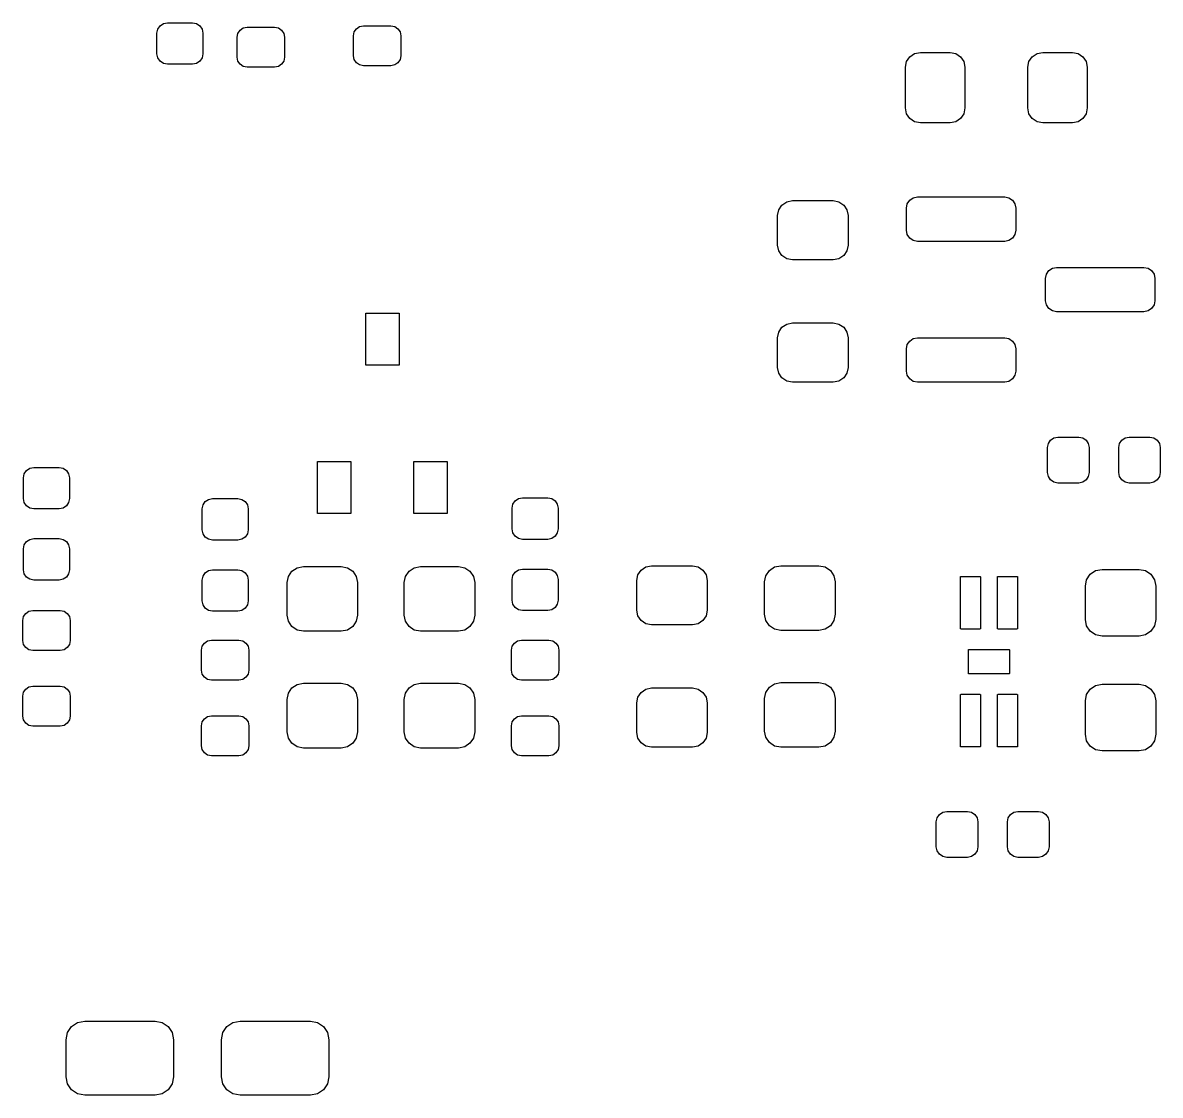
# Model space of a CAD drawing. Extents: x 107.2 to 183.3, y -143.6 to -86.3.
# Drawn here: x 135.12 to 150.46, y -115.02 to -100.55 of the extents above; entities that cross this region are included whole.
import ezdxf

# ---------------------------------------------------------------- set-up
doc = ezdxf.new("R2010")
doc.units = 0
doc.layers.add('BLACK', color=7, linetype='CONTINUOUS')

msp = doc.modelspace()

# ---------------------------------------------------------------- linework, layer by layer
at = {"layer": 'BLACK', "linetype": 'CONTINUOUS'}
for p, q in [((136.941, -100.636), (136.971, -100.591)), ((136.971, -100.591), (137.016, -100.561)), ((137.016, -100.561), (137.07, -100.55)), ((137.07, -100.55), (137.41, -100.55)), ((137.41, -100.55), (137.464, -100.561)), ((137.464, -100.561), (137.509, -100.591)), ((137.509, -100.591), (137.539, -100.636)), ((138.05, -100.65), (138.093, -100.62)), ((138.093, -100.62), (138.145, -100.61)), ((138.145, -100.61), (138.515, -100.61)), ((138.515, -100.61), (138.567, -100.62)), ((138.567, -100.62), (138.61, -100.65)), ((139.59, -100.673), (139.62, -100.63)), ((139.62, -100.63), (139.663, -100.6)), ((139.663, -100.6), (139.715, -100.59)), ((139.715, -100.59), (140.085, -100.59)), ((140.085, -100.59), (140.137, -100.6)), ((140.137, -100.6), (140.18, -100.63)), ((140.18, -100.63), (140.21, -100.673)), ((136.93, -100.69), (136.941, -100.636)), ((136.93, -100.97), (136.93, -100.69)), ((137.539, -100.636), (137.55, -100.69)), ((137.55, -100.69), (137.55, -100.97)), ((138.01, -100.745), (138.02, -100.693)), ((138.01, -101.015), (138.01, -100.745)), ((138.02, -100.693), (138.05, -100.65)), ((138.61, -100.65), (138.64, -100.693)), ((138.64, -100.693), (138.65, -100.745)), ((138.65, -100.745), (138.65, -101.015)), ((139.58, -100.725), (139.59, -100.673)), ((139.58, -100.995), (139.58, -100.725)), ((140.21, -100.673), (140.22, -100.725)), ((140.22, -100.725), (140.22, -100.995)), ((136.941, -101.024), (136.93, -100.97)), ((136.971, -101.069), (136.941, -101.024)), ((137.016, -101.099), (136.971, -101.069)), ((137.509, -101.069), (137.464, -101.099)), ((137.539, -101.024), (137.509, -101.069)), ((137.55, -100.97), (137.539, -101.024)), ((138.02, -101.067), (138.01, -101.015)), ((138.05, -101.11), (138.02, -101.067)), ((138.64, -101.067), (138.61, -101.11)), ((138.65, -101.015), (138.64, -101.067)), ((139.59, -101.047), (139.58, -100.995)), ((139.62, -101.09), (139.59, -101.047)), ((139.663, -101.12), (139.62, -101.09)), ((140.18, -101.09), (140.137, -101.12)), ((140.21, -101.047), (140.18, -101.09)), ((140.22, -100.995), (140.21, -101.047)), ((147.025, -101.15), (147.04, -101.073)), ((147.04, -101.073), (147.084, -101.009)), ((147.084, -101.009), (147.148, -100.965)), ((147.148, -100.965), (147.225, -100.95)), ((147.225, -100.95), (147.625, -100.95)), ((147.625, -100.95), (147.702, -100.965)), ((147.702, -100.965), (147.766, -101.009)), ((147.766, -101.009), (147.81, -101.073)), ((147.81, -101.073), (147.825, -101.15)), ((148.675, -101.15), (148.69, -101.073)), ((148.69, -101.073), (148.734, -101.009)), ((148.734, -101.009), (148.798, -100.965)), ((148.798, -100.965), (148.875, -100.95)), ((148.875, -100.95), (149.275, -100.95)), ((149.275, -100.95), (149.352, -100.965)), ((149.352, -100.965), (149.416, -101.009)), ((149.416, -101.009), (149.46, -101.073)), ((149.46, -101.073), (149.475, -101.15)), ((137.07, -101.11), (137.016, -101.099)), ((137.41, -101.11), (137.07, -101.11)), ((137.464, -101.099), (137.41, -101.11)), ((138.093, -101.14), (138.05, -101.11)), ((138.145, -101.15), (138.093, -101.14)), ((138.515, -101.15), (138.145, -101.15)), ((138.567, -101.14), (138.515, -101.15)), ((138.61, -101.11), (138.567, -101.14)), ((139.715, -101.13), (139.663, -101.12)), ((140.085, -101.13), (139.715, -101.13)), ((140.137, -101.12), (140.085, -101.13)), ((147.025, -101.7), (147.025, -101.15)), ((147.825, -101.15), (147.825, -101.7)), ((148.675, -101.7), (148.675, -101.15)), ((149.475, -101.15), (149.475, -101.7)), ((147.04, -101.777), (147.025, -101.7)), ((147.825, -101.7), (147.81, -101.777)), ((148.69, -101.777), (148.675, -101.7)), ((149.475, -101.7), (149.46, -101.777)), ((147.084, -101.841), (147.04, -101.777)), ((147.148, -101.885), (147.084, -101.841)), ((147.766, -101.841), (147.702, -101.885)), ((147.81, -101.777), (147.766, -101.841)), ((148.734, -101.841), (148.69, -101.777)), ((148.798, -101.885), (148.734, -101.841)), ((149.416, -101.841), (149.352, -101.885)), ((149.46, -101.777), (149.416, -101.841)), ((147.225, -101.9), (147.148, -101.885)), ((147.625, -101.9), (147.225, -101.9)), ((147.702, -101.885), (147.625, -101.9)), ((148.875, -101.9), (148.798, -101.885)), ((149.275, -101.9), (148.875, -101.9)), ((149.352, -101.885), (149.275, -101.9)), ((147.081, -102.944), (147.13, -102.911)), ((147.13, -102.911), (147.188, -102.9)), ((147.188, -102.9), (148.362, -102.9)), ((148.362, -102.9), (148.42, -102.911)), ((148.42, -102.911), (148.469, -102.944)), ((145.3, -103.15), (145.315, -103.073)), ((145.315, -103.073), (145.359, -103.009)), ((145.359, -103.009), (145.423, -102.965)), ((145.423, -102.965), (145.5, -102.95)), ((145.5, -102.95), (146.05, -102.95)), ((146.05, -102.95), (146.127, -102.965)), ((146.127, -102.965), (146.191, -103.009)), ((146.191, -103.009), (146.235, -103.073)), ((146.235, -103.073), (146.25, -103.15)), ((147.037, -103.05), (147.049, -102.993)), ((147.037, -103.35), (147.037, -103.05)), ((147.049, -102.993), (147.081, -102.944)), ((148.469, -102.944), (148.501, -102.993)), ((148.501, -102.993), (148.512, -103.05)), ((148.512, -103.05), (148.512, -103.35)), ((145.3, -103.55), (145.3, -103.15)), ((146.25, -103.15), (146.25, -103.55)), ((147.049, -103.407), (147.037, -103.35)), ((148.512, -103.35), (148.501, -103.407)), ((147.081, -103.456), (147.049, -103.407)), ((147.13, -103.489), (147.081, -103.456)), ((147.188, -103.5), (147.13, -103.489)), ((148.362, -103.5), (147.188, -103.5)), ((148.42, -103.489), (148.362, -103.5)), ((148.469, -103.456), (148.42, -103.489)), ((148.501, -103.407), (148.469, -103.456)), ((145.315, -103.627), (145.3, -103.55)), ((145.359, -103.691), (145.315, -103.627)), ((145.423, -103.735), (145.359, -103.691)), ((146.191, -103.691), (146.127, -103.735)), ((146.235, -103.627), (146.191, -103.691)), ((146.25, -103.55), (146.235, -103.627)), ((145.5, -103.75), (145.423, -103.735)), ((146.05, -103.75), (145.5, -103.75)), ((146.127, -103.735), (146.05, -103.75)), ((149.005, -103.861), (149.062, -103.85)), ((149.062, -103.85), (150.237, -103.85)), ((150.237, -103.85), (150.295, -103.861)), ((148.912, -104), (148.924, -103.943)), ((148.912, -104.3), (148.912, -104)), ((148.924, -103.943), (148.956, -103.894)), ((148.956, -103.894), (149.005, -103.861)), ((150.295, -103.861), (150.344, -103.894)), ((150.344, -103.894), (150.376, -103.943)), ((150.376, -103.943), (150.387, -104)), ((150.387, -104), (150.387, -104.3)), ((148.924, -104.357), (148.912, -104.3)), ((150.387, -104.3), (150.376, -104.357)), ((148.956, -104.406), (148.924, -104.357)), ((149.005, -104.439), (148.956, -104.406)), ((149.062, -104.45), (149.005, -104.439)), ((150.237, -104.45), (149.062, -104.45)), ((150.295, -104.439), (150.237, -104.45)), ((150.344, -104.406), (150.295, -104.439)), ((150.376, -104.357), (150.344, -104.406)), ((139.745, -105.17), (139.745, -104.47)), ((139.745, -104.47), (140.195, -104.47)), ((140.195, -104.47), (140.195, -105.17)), ((145.359, -104.659), (145.423, -104.615)), ((145.423, -104.615), (145.5, -104.6)), ((145.5, -104.6), (146.05, -104.6)), ((146.05, -104.6), (146.127, -104.615)), ((146.127, -104.615), (146.191, -104.659)), ((145.3, -104.8), (145.315, -104.723)), ((145.315, -104.723), (145.359, -104.659)), ((146.191, -104.659), (146.235, -104.723)), ((146.235, -104.723), (146.25, -104.8)), ((145.3, -105.2), (145.3, -104.8)), ((146.25, -104.8), (146.25, -105.2)), ((147.037, -104.95), (147.049, -104.893)), ((147.049, -104.893), (147.081, -104.844)), ((147.081, -104.844), (147.13, -104.811)), ((147.13, -104.811), (147.188, -104.8)), ((147.188, -104.8), (148.362, -104.8)), ((148.362, -104.8), (148.42, -104.811)), ((148.42, -104.811), (148.469, -104.844)), ((148.469, -104.844), (148.501, -104.893)), ((148.501, -104.893), (148.512, -104.95)), ((147.037, -105.25), (147.037, -104.95)), ((148.512, -104.95), (148.512, -105.25)), ((140.195, -105.17), (139.745, -105.17)), ((145.315, -105.277), (145.3, -105.2)), ((146.25, -105.2), (146.235, -105.277)), ((145.359, -105.341), (145.315, -105.277)), ((145.423, -105.385), (145.359, -105.341)), ((145.5, -105.4), (145.423, -105.385)), ((146.127, -105.385), (146.05, -105.4)), ((146.191, -105.341), (146.127, -105.385)), ((146.235, -105.277), (146.191, -105.341)), ((147.049, -105.307), (147.037, -105.25)), ((147.081, -105.356), (147.049, -105.307)), ((147.13, -105.389), (147.081, -105.356)), ((148.469, -105.356), (148.42, -105.389)), ((148.501, -105.307), (148.469, -105.356)), ((148.512, -105.25), (148.501, -105.307)), ((146.05, -105.4), (145.5, -105.4)), ((147.188, -105.4), (147.13, -105.389)), ((148.362, -105.4), (147.188, -105.4)), ((148.42, -105.389), (148.362, -105.4)), ((148.981, -106.181), (149.026, -106.151)), ((149.026, -106.151), (149.08, -106.14)), ((149.08, -106.14), (149.36, -106.14)), ((149.36, -106.14), (149.414, -106.151)), ((149.414, -106.151), (149.459, -106.181)), ((149.941, -106.181), (149.986, -106.151)), ((149.986, -106.151), (150.04, -106.14)), ((150.04, -106.14), (150.32, -106.14)), ((150.32, -106.14), (150.374, -106.151)), ((150.374, -106.151), (150.419, -106.181)), ((148.94, -106.28), (148.951, -106.226)), ((148.94, -106.62), (148.94, -106.28)), ((148.951, -106.226), (148.981, -106.181)), ((149.459, -106.181), (149.489, -106.226)), ((149.489, -106.226), (149.5, -106.28)), ((149.5, -106.28), (149.5, -106.62)), ((149.9, -106.28), (149.911, -106.226)), ((149.9, -106.62), (149.9, -106.28)), ((149.911, -106.226), (149.941, -106.181)), ((150.419, -106.181), (150.449, -106.226)), ((150.449, -106.226), (150.46, -106.28)), ((150.46, -106.28), (150.46, -106.62)), ((135.141, -106.636), (135.171, -106.591)), ((135.171, -106.591), (135.216, -106.561)), ((135.216, -106.561), (135.27, -106.55)), ((135.27, -106.55), (135.61, -106.55)), ((135.61, -106.55), (135.664, -106.561)), ((135.664, -106.561), (135.709, -106.591)), ((135.709, -106.591), (135.739, -106.636)), ((139.095, -107.17), (139.095, -106.47)), ((139.095, -106.47), (139.545, -106.47)), ((139.545, -106.47), (139.545, -107.17)), ((140.395, -107.17), (140.395, -106.47)), ((140.395, -106.47), (140.845, -106.47)), ((140.845, -106.47), (140.845, -107.17)), ((135.13, -106.69), (135.141, -106.636)), ((135.13, -106.97), (135.13, -106.69)), ((135.739, -106.636), (135.75, -106.69)), ((135.75, -106.69), (135.75, -106.97)), ((148.951, -106.674), (148.94, -106.62)), ((148.981, -106.719), (148.951, -106.674)), ((149.026, -106.749), (148.981, -106.719)), ((149.08, -106.76), (149.026, -106.749)), ((149.36, -106.76), (149.08, -106.76)), ((149.414, -106.749), (149.36, -106.76)), ((149.459, -106.719), (149.414, -106.749)), ((149.489, -106.674), (149.459, -106.719)), ((149.5, -106.62), (149.489, -106.674)), ((149.911, -106.674), (149.9, -106.62)), ((149.941, -106.719), (149.911, -106.674)), ((149.986, -106.749), (149.941, -106.719)), ((150.04, -106.76), (149.986, -106.749)), ((150.32, -106.76), (150.04, -106.76)), ((150.374, -106.749), (150.32, -106.76)), ((150.419, -106.719), (150.374, -106.749)), ((150.449, -106.674), (150.419, -106.719)), ((150.46, -106.62), (150.449, -106.674)), ((135.141, -107.024), (135.13, -106.97)), ((135.171, -107.069), (135.141, -107.024)), ((135.216, -107.099), (135.171, -107.069)), ((135.709, -107.069), (135.664, -107.099)), ((135.739, -107.024), (135.709, -107.069)), ((135.75, -106.97), (135.739, -107.024)), ((137.54, -107.11), (137.551, -107.056)), ((137.551, -107.056), (137.581, -107.011)), ((137.581, -107.011), (137.626, -106.981)), ((137.626, -106.981), (137.68, -106.97)), ((137.68, -106.97), (138.02, -106.97)), ((138.02, -106.97), (138.074, -106.981)), ((138.074, -106.981), (138.119, -107.011)), ((138.119, -107.011), (138.149, -107.056)), ((138.149, -107.056), (138.16, -107.11)), ((141.72, -107.1), (141.731, -107.046)), ((141.731, -107.046), (141.761, -107.001)), ((141.761, -107.001), (141.806, -106.971)), ((141.806, -106.971), (141.86, -106.96)), ((141.86, -106.96), (142.2, -106.96)), ((142.2, -106.96), (142.254, -106.971)), ((142.254, -106.971), (142.299, -107.001)), ((142.299, -107.001), (142.329, -107.046)), ((142.329, -107.046), (142.34, -107.1)), ((135.27, -107.11), (135.216, -107.099)), ((135.61, -107.11), (135.27, -107.11)), ((135.664, -107.099), (135.61, -107.11)), ((137.54, -107.39), (137.54, -107.11)), ((138.16, -107.11), (138.16, -107.39)), ((139.545, -107.17), (139.095, -107.17)), ((140.845, -107.17), (140.395, -107.17)), ((141.72, -107.38), (141.72, -107.1)), ((142.34, -107.1), (142.34, -107.38)), ((141.731, -107.434), (141.72, -107.38)), ((142.34, -107.38), (142.329, -107.434)), ((135.171, -107.551), (135.216, -107.521)), ((135.216, -107.521), (135.27, -107.51)), ((135.27, -107.51), (135.61, -107.51)), ((135.61, -107.51), (135.664, -107.521)), ((135.664, -107.521), (135.709, -107.551)), ((137.551, -107.444), (137.54, -107.39)), ((137.581, -107.489), (137.551, -107.444)), ((137.626, -107.519), (137.581, -107.489)), ((137.68, -107.53), (137.626, -107.519)), ((138.02, -107.53), (137.68, -107.53)), ((138.074, -107.519), (138.02, -107.53)), ((138.119, -107.489), (138.074, -107.519)), ((138.149, -107.444), (138.119, -107.489)), ((138.16, -107.39), (138.149, -107.444)), ((141.761, -107.479), (141.731, -107.434)), ((141.806, -107.509), (141.761, -107.479)), ((141.86, -107.52), (141.806, -107.509)), ((142.2, -107.52), (141.86, -107.52)), ((142.254, -107.509), (142.2, -107.52)), ((142.299, -107.479), (142.254, -107.509)), ((142.329, -107.434), (142.299, -107.479)), ((135.13, -107.65), (135.141, -107.596)), ((135.13, -107.93), (135.13, -107.65)), ((135.141, -107.596), (135.171, -107.551)), ((135.709, -107.551), (135.739, -107.596)), ((135.739, -107.596), (135.75, -107.65)), ((135.75, -107.65), (135.75, -107.93)), ((135.141, -107.984), (135.13, -107.93)), ((135.171, -108.029), (135.141, -107.984)), ((135.739, -107.984), (135.709, -108.029)), ((135.75, -107.93), (135.739, -107.984)), ((137.551, -108.016), (137.581, -107.971)), ((137.581, -107.971), (137.626, -107.941)), ((137.626, -107.941), (137.68, -107.93)), ((137.68, -107.93), (138.02, -107.93)), ((138.02, -107.93), (138.074, -107.941)), ((138.074, -107.941), (138.119, -107.971)), ((138.119, -107.971), (138.149, -108.016)), ((138.702, -108.02), (138.749, -107.949)), ((138.749, -107.949), (138.82, -107.902)), ((138.82, -107.902), (138.904, -107.885)), ((138.904, -107.885), (139.416, -107.885)), ((139.416, -107.885), (139.5, -107.902)), ((139.5, -107.902), (139.571, -107.949)), ((139.571, -107.949), (139.618, -108.02)), ((140.282, -108.02), (140.329, -107.949)), ((140.329, -107.949), (140.4, -107.902)), ((140.4, -107.902), (140.484, -107.885)), ((140.484, -107.885), (140.996, -107.885)), ((140.996, -107.885), (141.08, -107.902)), ((141.08, -107.902), (141.151, -107.949)), ((141.151, -107.949), (141.198, -108.02)), ((141.731, -108.006), (141.761, -107.961)), ((141.761, -107.961), (141.806, -107.931)), ((141.806, -107.931), (141.86, -107.92)), ((141.86, -107.92), (142.2, -107.92)), ((142.2, -107.92), (142.254, -107.931)), ((142.254, -107.931), (142.299, -107.961)), ((142.299, -107.961), (142.329, -108.006)), ((143.415, -107.998), (143.459, -107.934)), ((143.459, -107.934), (143.523, -107.89)), ((143.523, -107.89), (143.6, -107.875)), ((143.6, -107.875), (144.15, -107.875)), ((144.15, -107.875), (144.227, -107.89)), ((144.227, -107.89), (144.291, -107.934)), ((144.291, -107.934), (144.335, -107.998)), ((145.142, -108.01), (145.189, -107.939)), ((145.189, -107.939), (145.26, -107.892)), ((145.26, -107.892), (145.344, -107.875)), ((145.344, -107.875), (145.856, -107.875)), ((145.856, -107.875), (145.94, -107.892)), ((145.94, -107.892), (146.011, -107.939)), ((146.011, -107.939), (146.058, -108.01)), ((149.467, -108.064), (149.516, -107.991)), ((149.516, -107.991), (149.589, -107.942)), ((149.589, -107.942), (149.675, -107.925)), ((149.675, -107.925), (150.175, -107.925)), ((150.175, -107.925), (150.261, -107.942)), ((150.261, -107.942), (150.334, -107.991)), ((150.334, -107.991), (150.383, -108.064)), ((135.216, -108.059), (135.171, -108.029)), ((135.27, -108.07), (135.216, -108.059)), ((135.61, -108.07), (135.27, -108.07)), ((135.664, -108.059), (135.61, -108.07)), ((135.709, -108.029), (135.664, -108.059)), ((137.54, -108.07), (137.551, -108.016)), ((137.54, -108.35), (137.54, -108.07)), ((138.149, -108.016), (138.16, -108.07)), ((138.16, -108.07), (138.16, -108.35)), ((138.685, -108.104), (138.702, -108.02)), ((138.685, -108.541), (138.685, -108.104)), ((139.618, -108.02), (139.635, -108.104)), ((139.635, -108.104), (139.635, -108.541)), ((140.265, -108.104), (140.282, -108.02)), ((140.265, -108.541), (140.265, -108.104)), ((141.198, -108.02), (141.215, -108.104)), ((141.215, -108.104), (141.215, -108.541)), ((141.72, -108.06), (141.731, -108.006)), ((141.72, -108.34), (141.72, -108.06)), ((142.329, -108.006), (142.34, -108.06)), ((142.34, -108.06), (142.34, -108.34)), ((143.4, -108.075), (143.415, -107.998)), ((143.4, -108.475), (143.4, -108.075)), ((144.335, -107.998), (144.35, -108.075)), ((144.35, -108.075), (144.35, -108.475)), ((145.125, -108.094), (145.142, -108.01)), ((145.125, -108.531), (145.125, -108.094)), ((146.058, -108.01), (146.075, -108.094)), ((146.075, -108.094), (146.075, -108.531)), ((147.765, -108.028), (147.766, -108.025)), ((147.765, -108.722), (147.765, -108.028)), ((147.766, -108.025), (147.767, -108.022)), ((147.767, -108.022), (147.77, -108.021)), ((147.77, -108.021), (147.773, -108.02)), ((147.773, -108.02), (148.027, -108.02)), ((148.027, -108.02), (148.03, -108.021)), ((148.03, -108.021), (148.033, -108.022)), ((148.033, -108.022), (148.034, -108.025)), ((148.034, -108.025), (148.035, -108.028)), ((148.035, -108.028), (148.035, -108.722)), ((148.265, -108.028), (148.266, -108.025)), ((148.265, -108.722), (148.265, -108.028)), ((148.266, -108.025), (148.267, -108.022)), ((148.267, -108.022), (148.27, -108.021)), ((148.27, -108.021), (148.273, -108.02)), ((148.273, -108.02), (148.527, -108.02)), ((148.527, -108.02), (148.53, -108.021)), ((148.53, -108.021), (148.533, -108.022)), ((148.533, -108.022), (148.534, -108.025)), ((148.534, -108.025), (148.535, -108.028)), ((148.535, -108.028), (148.535, -108.722)), ((149.45, -108.15), (149.467, -108.064)), ((150.383, -108.064), (150.4, -108.15)), ((149.45, -108.6), (149.45, -108.15)), ((150.4, -108.15), (150.4, -108.6)), ((137.551, -108.404), (137.54, -108.35)), ((137.581, -108.449), (137.551, -108.404)), ((137.626, -108.479), (137.581, -108.449)), ((138.119, -108.449), (138.074, -108.479)), ((138.149, -108.404), (138.119, -108.449)), ((138.16, -108.35), (138.149, -108.404)), ((141.731, -108.394), (141.72, -108.34)), ((141.761, -108.439), (141.731, -108.394)), ((141.806, -108.469), (141.761, -108.439)), ((142.299, -108.439), (142.254, -108.469)), ((142.329, -108.394), (142.299, -108.439)), ((142.34, -108.34), (142.329, -108.394)), ((135.12, -108.615), (135.13, -108.563)), ((135.13, -108.563), (135.16, -108.52)), ((135.16, -108.52), (135.203, -108.49)), ((135.203, -108.49), (135.255, -108.48)), ((135.255, -108.48), (135.625, -108.48)), ((135.625, -108.48), (135.677, -108.49)), ((135.677, -108.49), (135.72, -108.52)), ((135.72, -108.52), (135.75, -108.563)), ((135.75, -108.563), (135.76, -108.615)), ((137.68, -108.49), (137.626, -108.479)), ((138.02, -108.49), (137.68, -108.49)), ((138.074, -108.479), (138.02, -108.49)), ((138.702, -108.625), (138.685, -108.541)), ((139.635, -108.541), (139.618, -108.625)), ((140.282, -108.625), (140.265, -108.541)), ((141.215, -108.541), (141.198, -108.625)), ((141.86, -108.48), (141.806, -108.469)), ((142.2, -108.48), (141.86, -108.48)), ((142.254, -108.469), (142.2, -108.48)), ((143.415, -108.552), (143.4, -108.475)), ((143.459, -108.616), (143.415, -108.552)), ((144.335, -108.552), (144.291, -108.616)), ((144.35, -108.475), (144.335, -108.552)), ((145.142, -108.615), (145.125, -108.531)), ((146.075, -108.531), (146.058, -108.615)), ((149.467, -108.686), (149.45, -108.6)), ((150.4, -108.6), (150.383, -108.686)), ((135.12, -108.885), (135.12, -108.615)), ((135.76, -108.615), (135.76, -108.885)), ((138.749, -108.696), (138.702, -108.625)), ((138.82, -108.743), (138.749, -108.696)), ((138.904, -108.76), (138.82, -108.743)), ((139.416, -108.76), (138.904, -108.76)), ((139.5, -108.743), (139.416, -108.76)), ((139.571, -108.696), (139.5, -108.743)), ((139.618, -108.625), (139.571, -108.696)), ((140.329, -108.696), (140.282, -108.625)), ((140.4, -108.743), (140.329, -108.696)), ((140.484, -108.76), (140.4, -108.743)), ((140.996, -108.76), (140.484, -108.76)), ((141.08, -108.743), (140.996, -108.76)), ((141.151, -108.696), (141.08, -108.743)), ((141.198, -108.625), (141.151, -108.696)), ((143.523, -108.66), (143.459, -108.616)), ((143.6, -108.675), (143.523, -108.66)), ((144.15, -108.675), (143.6, -108.675)), ((144.227, -108.66), (144.15, -108.675)), ((144.291, -108.616), (144.227, -108.66)), ((145.189, -108.686), (145.142, -108.615)), ((145.26, -108.733), (145.189, -108.686)), ((145.344, -108.75), (145.26, -108.733)), ((145.856, -108.75), (145.344, -108.75)), ((145.94, -108.733), (145.856, -108.75)), ((146.011, -108.686), (145.94, -108.733)), ((146.058, -108.615), (146.011, -108.686)), ((147.766, -108.725), (147.765, -108.722)), ((147.767, -108.728), (147.766, -108.725)), ((147.77, -108.729), (147.767, -108.728)), ((147.773, -108.73), (147.77, -108.729)), ((148.027, -108.73), (147.773, -108.73)), ((148.03, -108.729), (148.027, -108.73)), ((148.033, -108.728), (148.03, -108.729)), ((148.034, -108.725), (148.033, -108.728)), ((148.035, -108.722), (148.034, -108.725)), ((148.266, -108.725), (148.265, -108.722)), ((148.267, -108.728), (148.266, -108.725)), ((148.27, -108.729), (148.267, -108.728)), ((148.273, -108.73), (148.27, -108.729)), ((148.527, -108.73), (148.273, -108.73)), ((148.53, -108.729), (148.527, -108.73)), ((148.533, -108.728), (148.53, -108.729)), ((148.534, -108.725), (148.533, -108.728)), ((148.535, -108.722), (148.534, -108.725)), ((149.516, -108.759), (149.467, -108.686)), ((149.589, -108.808), (149.516, -108.759)), ((150.334, -108.759), (150.261, -108.808)), ((150.383, -108.686), (150.334, -108.759)), ((135.13, -108.937), (135.12, -108.885)), ((135.76, -108.885), (135.75, -108.937)), ((137.57, -108.92), (137.613, -108.89)), ((137.613, -108.89), (137.665, -108.88)), ((137.665, -108.88), (138.035, -108.88)), ((138.035, -108.88), (138.087, -108.89)), ((138.087, -108.89), (138.13, -108.92)), ((141.75, -108.92), (141.793, -108.89)), ((141.793, -108.89), (141.845, -108.88)), ((141.845, -108.88), (142.215, -108.88)), ((142.215, -108.88), (142.267, -108.89)), ((142.267, -108.89), (142.31, -108.92)), ((149.675, -108.825), (149.589, -108.808)), ((150.175, -108.825), (149.675, -108.825)), ((150.261, -108.808), (150.175, -108.825)), ((135.16, -108.98), (135.13, -108.937)), ((135.203, -109.01), (135.16, -108.98)), ((135.255, -109.02), (135.203, -109.01)), ((135.625, -109.02), (135.255, -109.02)), ((135.677, -109.01), (135.625, -109.02)), ((135.72, -108.98), (135.677, -109.01)), ((135.75, -108.937), (135.72, -108.98)), ((137.53, -109.015), (137.54, -108.963)), ((137.53, -109.285), (137.53, -109.015)), ((137.54, -108.963), (137.57, -108.92)), ((138.13, -108.92), (138.16, -108.963)), ((138.16, -108.963), (138.17, -109.015)), ((138.17, -109.015), (138.17, -109.285)), ((141.71, -109.015), (141.72, -108.963)), ((141.71, -109.285), (141.71, -109.015)), ((141.72, -108.963), (141.75, -108.92)), ((142.31, -108.92), (142.34, -108.963)), ((142.34, -108.963), (142.35, -109.015)), ((142.35, -109.015), (142.35, -109.285)), ((147.875, -109.01), (147.876, -109.006)), ((147.875, -109.33), (147.875, -109.01)), ((147.876, -109.006), (147.88, -109.005)), ((147.88, -109.005), (148.42, -109.005)), ((148.42, -109.005), (148.424, -109.006)), ((148.424, -109.006), (148.425, -109.01)), ((148.425, -109.01), (148.425, -109.33)), ((137.54, -109.337), (137.53, -109.285)), ((137.57, -109.38), (137.54, -109.337)), ((138.16, -109.337), (138.13, -109.38)), ((138.17, -109.285), (138.16, -109.337)), ((141.72, -109.337), (141.71, -109.285)), ((141.75, -109.38), (141.72, -109.337)), ((142.34, -109.337), (142.31, -109.38)), ((142.35, -109.285), (142.34, -109.337)), ((147.876, -109.334), (147.875, -109.33)), ((147.88, -109.335), (147.876, -109.334)), ((148.42, -109.335), (147.88, -109.335)), ((148.424, -109.334), (148.42, -109.335)), ((148.425, -109.33), (148.424, -109.334)), ((135.16, -109.54), (135.203, -109.51)), ((135.203, -109.51), (135.255, -109.5)), ((135.255, -109.5), (135.625, -109.5)), ((135.625, -109.5), (135.677, -109.51)), ((135.677, -109.51), (135.72, -109.54)), ((137.613, -109.41), (137.57, -109.38)), ((137.665, -109.42), (137.613, -109.41)), ((138.035, -109.42), (137.665, -109.42)), ((138.087, -109.41), (138.035, -109.42)), ((138.13, -109.38), (138.087, -109.41)), ((138.702, -109.595), (138.749, -109.524)), ((138.749, -109.524), (138.82, -109.477)), ((138.82, -109.477), (138.904, -109.46)), ((138.904, -109.46), (139.416, -109.46)), ((139.416, -109.46), (139.5, -109.477)), ((139.5, -109.477), (139.571, -109.524)), ((139.571, -109.524), (139.618, -109.595)), ((140.282, -109.595), (140.329, -109.524)), ((140.329, -109.524), (140.4, -109.477)), ((140.4, -109.477), (140.484, -109.46)), ((140.484, -109.46), (140.996, -109.46)), ((140.996, -109.46), (141.08, -109.477)), ((141.08, -109.477), (141.151, -109.524)), ((141.151, -109.524), (141.198, -109.595)), ((141.793, -109.41), (141.75, -109.38)), ((141.845, -109.42), (141.793, -109.41)), ((142.215, -109.42), (141.845, -109.42)), ((142.267, -109.41), (142.215, -109.42)), ((142.31, -109.38), (142.267, -109.41)), ((143.523, -109.54), (143.6, -109.525)), ((143.6, -109.525), (144.15, -109.525)), ((144.15, -109.525), (144.227, -109.54)), ((145.142, -109.585), (145.189, -109.514)), ((145.189, -109.514), (145.26, -109.467)), ((145.26, -109.467), (145.344, -109.45)), ((145.344, -109.45), (145.856, -109.45)), ((145.856, -109.45), (145.94, -109.467)), ((145.94, -109.467), (146.011, -109.514)), ((146.011, -109.514), (146.058, -109.585)), ((149.516, -109.541), (149.589, -109.492)), ((149.589, -109.492), (149.675, -109.475)), ((149.675, -109.475), (150.175, -109.475)), ((150.175, -109.475), (150.261, -109.492)), ((150.261, -109.492), (150.334, -109.541)), ((135.12, -109.635), (135.13, -109.583)), ((135.12, -109.905), (135.12, -109.635)), ((135.13, -109.583), (135.16, -109.54)), ((135.72, -109.54), (135.75, -109.583)), ((135.75, -109.583), (135.76, -109.635)), ((135.76, -109.635), (135.76, -109.905)), ((138.685, -109.679), (138.702, -109.595)), ((138.685, -110.116), (138.685, -109.679)), ((139.618, -109.595), (139.635, -109.679)), ((139.635, -109.679), (139.635, -110.116)), ((140.265, -109.679), (140.282, -109.595)), ((140.265, -110.116), (140.265, -109.679)), ((141.198, -109.595), (141.215, -109.679)), ((141.215, -109.679), (141.215, -110.116)), ((143.4, -109.725), (143.415, -109.648)), ((143.415, -109.648), (143.459, -109.584)), ((143.459, -109.584), (143.523, -109.54)), ((144.227, -109.54), (144.291, -109.584)), ((144.291, -109.584), (144.335, -109.648)), ((144.335, -109.648), (144.35, -109.725)), ((145.125, -109.669), (145.142, -109.585)), ((145.125, -110.106), (145.125, -109.669)), ((146.058, -109.585), (146.075, -109.669)), ((146.075, -109.669), (146.075, -110.106)), ((147.765, -109.618), (147.766, -109.615)), ((147.765, -110.312), (147.765, -109.618)), ((147.766, -109.615), (147.767, -109.612)), ((147.767, -109.612), (147.77, -109.611)), ((147.77, -109.611), (147.773, -109.61)), ((147.773, -109.61), (148.027, -109.61)), ((148.027, -109.61), (148.03, -109.611)), ((148.03, -109.611), (148.033, -109.612)), ((148.033, -109.612), (148.034, -109.615)), ((148.034, -109.615), (148.035, -109.618)), ((148.035, -109.618), (148.035, -110.312)), ((148.265, -109.618), (148.266, -109.615)), ((148.265, -110.312), (148.265, -109.618)), ((148.266, -109.615), (148.267, -109.612)), ((148.267, -109.612), (148.27, -109.611)), ((148.27, -109.611), (148.273, -109.61)), ((148.273, -109.61), (148.527, -109.61)), ((148.527, -109.61), (148.53, -109.611)), ((148.53, -109.611), (148.533, -109.612)), ((148.533, -109.612), (148.534, -109.615)), ((148.534, -109.615), (148.535, -109.618)), ((148.535, -109.618), (148.535, -110.312)), ((149.45, -109.7), (149.467, -109.614)), ((149.467, -109.614), (149.516, -109.541)), ((150.334, -109.541), (150.383, -109.614)), ((150.383, -109.614), (150.4, -109.7)), ((143.4, -110.125), (143.4, -109.725)), ((144.35, -109.725), (144.35, -110.125)), ((149.45, -110.15), (149.45, -109.7)), ((150.4, -109.7), (150.4, -110.15)), ((135.13, -109.957), (135.12, -109.905)), ((135.16, -110), (135.13, -109.957)), ((135.75, -109.957), (135.72, -110)), ((135.76, -109.905), (135.75, -109.957)), ((137.53, -110.035), (137.54, -109.983)), ((137.54, -109.983), (137.57, -109.94)), ((137.57, -109.94), (137.613, -109.91)), ((137.613, -109.91), (137.665, -109.9)), ((137.665, -109.9), (138.035, -109.9)), ((138.035, -109.9), (138.087, -109.91)), ((138.087, -109.91), (138.13, -109.94)), ((138.13, -109.94), (138.16, -109.983)), ((138.16, -109.983), (138.17, -110.035)), ((141.71, -110.035), (141.72, -109.983)), ((141.72, -109.983), (141.75, -109.94)), ((141.75, -109.94), (141.793, -109.91)), ((141.793, -109.91), (141.845, -109.9)), ((141.845, -109.9), (142.215, -109.9)), ((142.215, -109.9), (142.267, -109.91)), ((142.267, -109.91), (142.31, -109.94)), ((142.31, -109.94), (142.34, -109.983)), ((142.34, -109.983), (142.35, -110.035)), ((135.203, -110.03), (135.16, -110)), ((135.255, -110.04), (135.203, -110.03)), ((135.625, -110.04), (135.255, -110.04)), ((135.677, -110.03), (135.625, -110.04)), ((135.72, -110), (135.677, -110.03)), ((137.53, -110.305), (137.53, -110.035)), ((138.17, -110.035), (138.17, -110.305)), ((138.702, -110.2), (138.685, -110.116)), ((139.635, -110.116), (139.618, -110.2)), ((140.282, -110.2), (140.265, -110.116)), ((141.215, -110.116), (141.198, -110.2)), ((141.71, -110.305), (141.71, -110.035)), ((142.35, -110.035), (142.35, -110.305)), ((143.415, -110.202), (143.4, -110.125)), ((144.35, -110.125), (144.335, -110.202)), ((145.142, -110.19), (145.125, -110.106)), ((146.075, -110.106), (146.058, -110.19)), ((138.749, -110.271), (138.702, -110.2)), ((138.82, -110.318), (138.749, -110.271)), ((139.571, -110.271), (139.5, -110.318)), ((139.618, -110.2), (139.571, -110.271)), ((140.329, -110.271), (140.282, -110.2)), ((140.4, -110.318), (140.329, -110.271)), ((141.151, -110.271), (141.08, -110.318)), ((141.198, -110.2), (141.151, -110.271)), ((143.459, -110.266), (143.415, -110.202)), ((143.523, -110.31), (143.459, -110.266)), ((144.291, -110.266), (144.227, -110.31)), ((144.335, -110.202), (144.291, -110.266)), ((145.189, -110.261), (145.142, -110.19)), ((145.26, -110.308), (145.189, -110.261)), ((146.011, -110.261), (145.94, -110.308)), ((146.058, -110.19), (146.011, -110.261)), ((149.467, -110.236), (149.45, -110.15)), ((149.516, -110.309), (149.467, -110.236)), ((150.383, -110.236), (150.334, -110.309)), ((150.4, -110.15), (150.383, -110.236)), ((137.54, -110.357), (137.53, -110.305)), ((137.57, -110.4), (137.54, -110.357)), ((137.613, -110.43), (137.57, -110.4)), ((137.665, -110.44), (137.613, -110.43)), ((138.035, -110.44), (137.665, -110.44)), ((138.087, -110.43), (138.035, -110.44)), ((138.13, -110.4), (138.087, -110.43)), ((138.16, -110.357), (138.13, -110.4)), ((138.17, -110.305), (138.16, -110.357)), ((138.904, -110.335), (138.82, -110.318)), ((139.416, -110.335), (138.904, -110.335)), ((139.5, -110.318), (139.416, -110.335)), ((140.484, -110.335), (140.4, -110.318)), ((140.996, -110.335), (140.484, -110.335)), ((141.08, -110.318), (140.996, -110.335)), ((141.72, -110.357), (141.71, -110.305)), ((141.75, -110.4), (141.72, -110.357)), ((141.793, -110.43), (141.75, -110.4)), ((141.845, -110.44), (141.793, -110.43)), ((142.215, -110.44), (141.845, -110.44)), ((142.267, -110.43), (142.215, -110.44)), ((142.31, -110.4), (142.267, -110.43)), ((142.34, -110.357), (142.31, -110.4)), ((142.35, -110.305), (142.34, -110.357)), ((143.6, -110.325), (143.523, -110.31)), ((144.15, -110.325), (143.6, -110.325)), ((144.227, -110.31), (144.15, -110.325)), ((145.344, -110.325), (145.26, -110.308)), ((145.856, -110.325), (145.344, -110.325)), ((145.94, -110.308), (145.856, -110.325)), ((147.766, -110.315), (147.765, -110.312)), ((147.767, -110.318), (147.766, -110.315)), ((147.77, -110.319), (147.767, -110.318)), ((147.773, -110.32), (147.77, -110.319)), ((148.027, -110.32), (147.773, -110.32)), ((148.03, -110.319), (148.027, -110.32)), ((148.033, -110.318), (148.03, -110.319)), ((148.034, -110.315), (148.033, -110.318)), ((148.035, -110.312), (148.034, -110.315)), ((148.266, -110.315), (148.265, -110.312)), ((148.267, -110.318), (148.266, -110.315)), ((148.27, -110.319), (148.267, -110.318)), ((148.273, -110.32), (148.27, -110.319)), ((148.527, -110.32), (148.273, -110.32)), ((148.53, -110.319), (148.527, -110.32)), ((148.533, -110.318), (148.53, -110.319)), ((148.534, -110.315), (148.533, -110.318)), ((148.535, -110.312), (148.534, -110.315)), ((149.589, -110.358), (149.516, -110.309)), ((149.675, -110.375), (149.589, -110.358)), ((150.175, -110.375), (149.675, -110.375)), ((150.261, -110.358), (150.175, -110.375)), ((150.334, -110.309), (150.261, -110.358)), ((147.481, -111.231), (147.526, -111.201)), ((147.526, -111.201), (147.58, -111.19)), ((147.58, -111.19), (147.86, -111.19)), ((147.86, -111.19), (147.914, -111.201)), ((147.914, -111.201), (147.959, -111.231)), ((148.441, -111.231), (148.486, -111.201)), ((148.486, -111.201), (148.54, -111.19)), ((148.54, -111.19), (148.82, -111.19)), ((148.82, -111.19), (148.874, -111.201)), ((148.874, -111.201), (148.919, -111.231)), ((147.44, -111.33), (147.451, -111.276)), ((147.44, -111.67), (147.44, -111.33)), ((147.451, -111.276), (147.481, -111.231)), ((147.959, -111.231), (147.989, -111.276)), ((147.989, -111.276), (148, -111.33)), ((148, -111.33), (148, -111.67)), ((148.4, -111.33), (148.411, -111.276)), ((148.4, -111.67), (148.4, -111.33)), ((148.411, -111.276), (148.441, -111.231)), ((148.919, -111.231), (148.949, -111.276)), ((148.949, -111.276), (148.96, -111.33)), ((148.96, -111.33), (148.96, -111.67)), ((147.451, -111.724), (147.44, -111.67)), ((148, -111.67), (147.989, -111.724)), ((148.411, -111.724), (148.4, -111.67)), ((148.96, -111.67), (148.949, -111.724)), ((147.481, -111.769), (147.451, -111.724)), ((147.526, -111.799), (147.481, -111.769)), ((147.58, -111.81), (147.526, -111.799)), ((147.86, -111.81), (147.58, -111.81)), ((147.914, -111.799), (147.86, -111.81)), ((147.959, -111.769), (147.914, -111.799)), ((147.989, -111.724), (147.959, -111.769)), ((148.441, -111.769), (148.411, -111.724)), ((148.486, -111.799), (148.441, -111.769)), ((148.54, -111.81), (148.486, -111.799)), ((148.82, -111.81), (148.54, -111.81)), ((148.874, -111.799), (148.82, -111.81)), ((148.919, -111.769), (148.874, -111.799)), ((148.949, -111.724), (148.919, -111.769)), ((135.724, -114.174), (135.778, -114.093)), ((135.778, -114.093), (135.859, -114.039)), ((135.859, -114.039), (135.955, -114.02)), ((135.955, -114.02), (136.905, -114.02)), ((136.905, -114.02), (137.001, -114.039)), ((137.001, -114.039), (137.082, -114.093)), ((137.082, -114.093), (137.136, -114.174)), ((137.819, -114.174), (137.873, -114.093)), ((137.873, -114.093), (137.954, -114.039)), ((137.954, -114.039), (138.05, -114.02)), ((138.05, -114.02), (139, -114.02)), ((139, -114.02), (139.096, -114.039)), ((139.096, -114.039), (139.177, -114.093)), ((139.177, -114.093), (139.231, -114.174)), ((135.705, -114.27), (135.724, -114.174)), ((135.705, -114.77), (135.705, -114.27)), ((137.136, -114.174), (137.155, -114.27)), ((137.155, -114.27), (137.155, -114.77)), ((137.8, -114.27), (137.819, -114.174)), ((137.8, -114.77), (137.8, -114.27)), ((139.231, -114.174), (139.25, -114.27)), ((139.25, -114.27), (139.25, -114.77)), ((135.724, -114.866), (135.705, -114.77)), ((135.778, -114.947), (135.724, -114.866)), ((137.136, -114.866), (137.082, -114.947)), ((137.155, -114.77), (137.136, -114.866)), ((137.819, -114.866), (137.8, -114.77)), ((137.873, -114.947), (137.819, -114.866)), ((139.231, -114.866), (139.177, -114.947)), ((139.25, -114.77), (139.231, -114.866)), ((135.859, -115.001), (135.778, -114.947)), ((135.955, -115.02), (135.859, -115.001)), ((136.905, -115.02), (135.955, -115.02)), ((137.001, -115.001), (136.905, -115.02)), ((137.082, -114.947), (137.001, -115.001)), ((137.954, -115.001), (137.873, -114.947)), ((138.05, -115.02), (137.954, -115.001)), ((139, -115.02), (138.05, -115.02)), ((139.096, -115.001), (139, -115.02)), ((139.177, -114.947), (139.096, -115.001))]:
    msp.add_line(p, q, dxfattribs=at)

doc.saveas('drawing.dxf')
